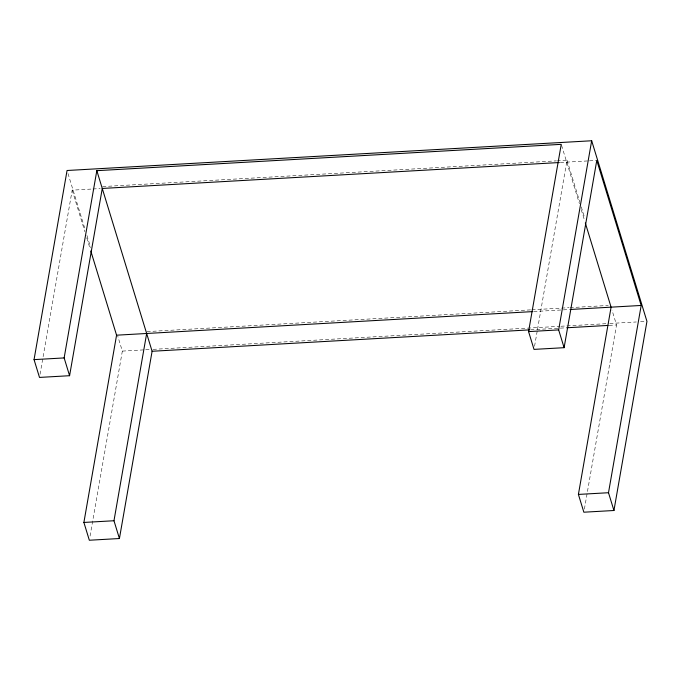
<?xml version="1.0" encoding="UTF-8"?>
<svg xmlns="http://www.w3.org/2000/svg" width="681" height="681" viewBox="0 0 681 681"><rect width="100%" height="100%" fill="white"/><g stroke="black" fill="none" stroke-linecap="round" stroke-linejoin="round"><path stroke-width="0.51" stroke-dasharray="3.4 2.55" d="M40.043 374.278L72.177 190.152L91.892 189.037M90.062 536.058L122.342 351.098L117.685 335.878M534.559 346.254L537.3 330.557M537.488 329.51L567.026 160.256L557.484 160.801M584.4 509.073L616.535 324.948L611.998 310.127M102.593 186.577L556.42 160.861M92.931 188.977L100.192 188.569M560.335 162.487L588.486 160.895M589.525 160.835L596.786 160.427M146.985 331.613L530.831 309.855M531.887 309.795L560.523 308.178M561.578 308.118L569.001 307.693M570.065 307.633L608.235 305.471M533.683 311.549L569.733 309.506M122.342 351.098L144.644 349.838M145.7 349.779L152.076 349.413M153.14 349.353L559.867 326.31M560.931 326.25L608.72 323.535M609.784 323.475L636.326 321.977M640.574 321.73L644.822 321.492M530.644 329.817L559.271 328.191M560.335 328.131L565.639 327.833M609.112 325.373L616.535 324.948M567.026 160.256L579.752 201.84M581.302 206.913L584.715 218.065M561.553 145.334L579.429 203.713M581.285 209.799L584.707 220.95M67.989 173.536L85.074 229.344M86.938 235.43L90.658 247.612M72.177 190.152L84.904 231.736M86.768 237.822L90.181 248.982"/><path stroke-width="1.02" d="M559.271 162.546L102.269 188.45L69.581 375.708L39.498 377.419L34.05 359.628L67.061 170.497L591.67 140.763L646.95 321.372L613.939 510.503L583.855 512.206L578.407 494.423L611.087 307.165L585.319 222.985M69.581 375.708L64.142 357.925L96.821 170.667L561.255 144.346L528.567 331.604L534.015 349.387L564.106 347.685L596.786 160.427L641.179 305.454L608.499 492.721L613.939 510.503M96.821 170.667L152.101 351.268L119.422 538.526L89.33 540.237L83.891 522.446L116.57 335.188L90.803 251.008M119.422 538.526L113.974 520.744L146.662 333.486M564.106 347.685L558.658 329.902L591.67 140.763M116.57 335.188L532.627 311.609M570.797 309.446L641.179 305.454M152.101 351.268L529.588 329.876M566.694 327.774L608.048 325.433M34.05 359.628L64.142 357.925M528.567 331.604L558.658 329.902M83.891 522.446L113.974 520.744M578.407 494.423L608.499 492.721"/></g></svg>
